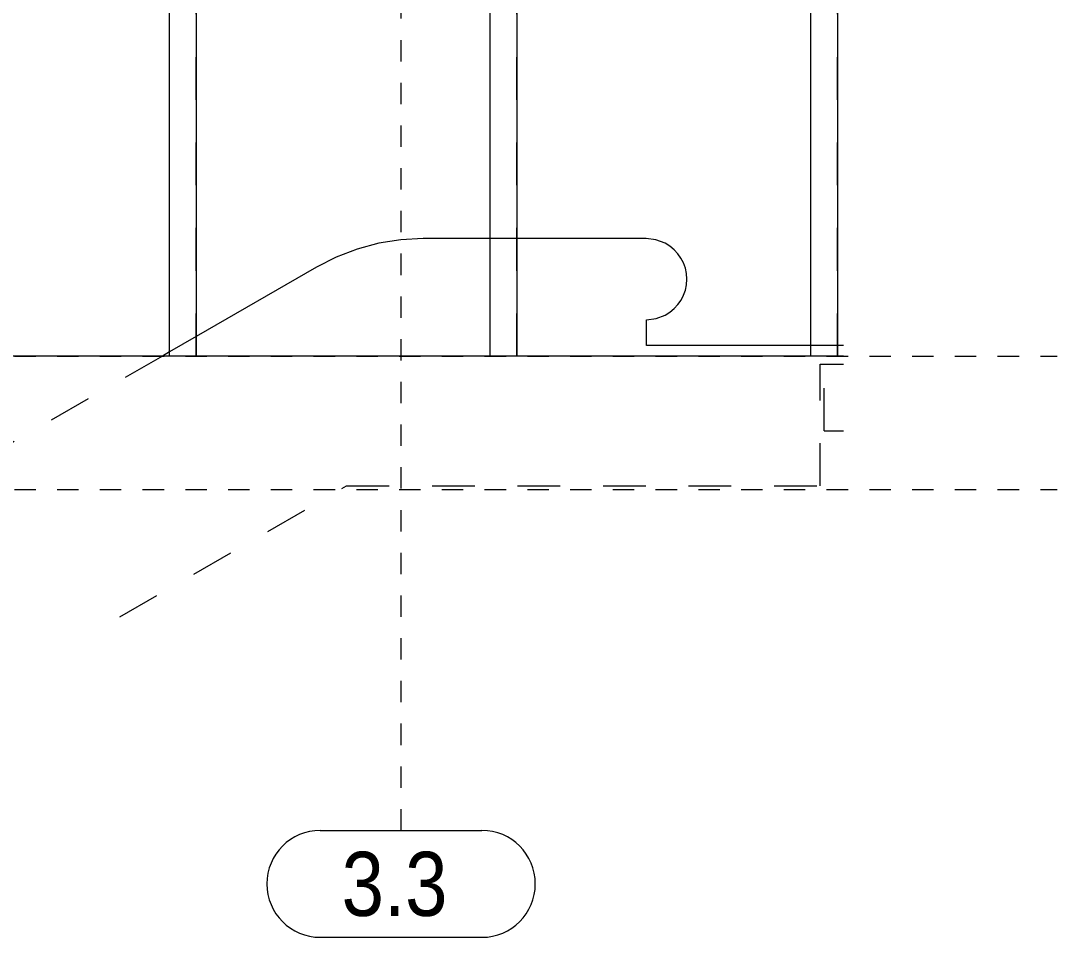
# Model space of a CAD drawing. Header units: millimetres. Extents: x 652937 to 1670132, y 1473552 to 2851037.
# Drawn here: x 663522.17 to 663531.87, y 1524519.83 to 1524528.41 of the extents above; entities that cross this region are included whole.
import ezdxf

# ---------------------------------------------------------------- set-up
doc = ezdxf.new("R2010")
doc.units = ezdxf.units.MM
for name, pattern in [('XKITLINE00', [0]), ('XKITLINE01', [4, 1, -1, 1, -1]), ('XKITLINE02', [4, 2, -2])]:
    doc.linetypes.add(name, pattern=pattern)
doc.layers.add('Part', color=7, linetype='Continuous', lineweight=0)
doc.layers.add('S-GRID', color=7, linetype='Continuous', lineweight=9)
doc.styles.add('Arial', font='arial.ttf')

# ---------------------------------------------------------------- blocks, each defined once
blk = doc.blocks.new('*A24843557')
at = {"layer": 'S-GRID', "color": 7, "linetype": 'XKITLINE01', "lineweight": 0}
blk.add_line((139.952037, 6.722868), (282.742408, 6.722868), dxfattribs=at)
blk = doc.blocks.new('*A24853558')
at = {"layer": 'S-GRID', "color": 7, "linetype": 'XKITLINE01', "lineweight": 0}
blk.add_line((139.952037, 0.472868), (282.742408, 0.472868), dxfattribs=at)
blk = doc.blocks.new('*A25153588')
at = {"layer": 'S-GRID', "color": 7, "linetype": 'XKITLINE01', "lineweight": 0}
blk.add_line((252.042339, -15.480012), (252.042339, 86.572868), dxfattribs=at)
at = {"layer": 'S-GRID', "color": 7, "style": 'Arial', "width": 0.85}
blk.add_text('3.3', height=3, dxfattribs=at).set_placement((249.261333, -19.480012))
blk = doc.blocks.new('*A25313604')
at = {"layer": 'Part', "color": 7, "linetype": 'XKITLINE02', "lineweight": 0}
for p, q in [((211.037073, -5.480012), (211.037073, 6.722868)), ((211.037073, 6.722868), (227.464039, 6.722868))]:
    blk.add_line(p, q, dxfattribs=at)
at = {"layer": 'Part', "color": 7, "linetype": 'XKITLINE00', "lineweight": 0}
for p, q in [((211.037079, -5.480012), (211.037079, 6.722868)), ((272.742408, 6.722868), (227.464039, 6.722868))]:
    blk.add_line(p, q, dxfattribs=at)
blk = doc.blocks.new('*A25323605')
at = {"layer": 'Part', "color": 7, "linetype": 'XKITLINE00', "lineweight": 0}
for p, q in [((252.034026, 12.168089), (251.000196, 12.004347)), ((253.079308, 12.222871), (252.034026, 12.168089)), ((256.212361, 12.222871), (253.079308, 12.222871)), ((263.509825, 12.222871), (257.462361, 12.222871)), ((263.964699, 12.168621), (263.509825, 12.222871)), ((264.393373, 12.00709), (263.964699, 12.168621)), ((249.989145, 11.733438), (249.01195, 11.358331)), ((251.000196, 12.004347), (249.989145, 11.733438)), ((249.01195, 11.358331), (248.079317, 10.883134)), ((248.079317, 10.883134), (242.462361, 7.640209)), ((263.517915, 8.422392), (263.972554, 8.478578)), ((263.517915, 7.22287), (263.517915, 8.422392)), ((263.972554, 8.478578), (264.400536, 8.641933)), ((241.212361, 6.918527), (240.873466, 6.722868)), ((271.212361, 7.22287), (263.517915, 7.22287)), ((272.742408, 7.22287), (272.462361, 7.22287))]:
    blk.add_line(p, q, dxfattribs=at)
at = {"layer": 'Part', "color": 7, "linetype": 'XKITLINE02', "lineweight": 0}
for p, q in [((257.462361, 12.222871), (256.212361, 12.222871)), ((242.462361, 7.640209), (241.212361, 6.918527)), ((272.462361, 7.22287), (271.212361, 7.22287)), ((240.873466, 6.722868), (225.440338, -2.187382)), ((271.64232, 0.647868), (271.64232, 6.347869)), ((271.64232, 6.347869), (272.742408, 6.347869)), ((238.877684, -5.480012), (249.491566, 0.647868)), ((249.491566, 0.647868), (271.64232, 0.647868)), ((225.440338, -2.187382), (224.507699, -2.662576)), ((224.507699, -2.662576), (223.5305, -3.037683)), ((222.519446, -3.308596), (221.485614, -3.472346)), ((223.5305, -3.037683), (222.519446, -3.308596)), ((210.943935, -3.582493), (210.514534, -3.745341)), ((211.39983, -3.527138), (210.943935, -3.582493)), ((220.440328, -3.527138), (211.39983, -3.527138)), ((221.485614, -3.472346), (220.440328, -3.527138)), ((209.508719, -5.202507), (209.508718, -5.480012))]:
    blk.add_line(p, q, dxfattribs=at)
at = {"layer": 'Part', "color": 7, "linetype": 'XKITLINE00', "lineweight": 0}
blk.add_arc((263.513869, 10.322632), 1.900243, 297.814281, 62.429654, dxfattribs=at)
at = {"layer": 'Part', "color": 7, "linetype": 'XKITLINE02', "lineweight": 0}
blk.add_arc((211.399824, -5.432133), 1.904995, 117.69213, 173.076773, dxfattribs=at)
blk = doc.blocks.new('*A25573630')
at = {"layer": 'Part', "color": 7, "linetype": 'XKITLINE00', "lineweight": 0}
for p, q in [((271.212359, 31.472868), (271.212361, 31.472868)), ((271.212361, 6.722868), (271.212361, 31.472868)), ((272.462361, 31.472868), (271.212361, 31.472868)), ((272.462359, 31.472868), (272.462361, 31.472868)), ((272.462361, 31.472868), (272.462361, 6.722868)), ((271.212359, 6.722868), (271.212361, 6.722868)), ((272.462361, 6.722868), (271.212361, 6.722868)), ((272.462359, 6.722868), (272.462361, 6.722868))]:
    blk.add_line(p, q, dxfattribs=at)
at = {"layer": 'Part', "color": 7, "linetype": 'XKITLINE02', "lineweight": 0}
for p, q in [((271.212359, 6.722868), (271.212359, 31.472868)), ((271.212361, 31.472868), (271.212359, 31.472868)), ((272.462359, 6.722868), (272.462359, 31.472868)), ((271.212361, 6.722868), (271.212359, 6.722868))]:
    blk.add_line(p, q, dxfattribs=at)
blk = doc.blocks.new('*A25773650')
at = {"layer": 'S-GRID', "color": 7, "linetype": 'XKITLINE00', "lineweight": 0}
for p, q in [((248.261333, -15.480012), (255.823345, -15.480012)), ((248.261333, -20.480012), (255.823345, -20.480012))]:
    blk.add_line(p, q, dxfattribs=at)
for centre, start, end in [((248.261333, -17.980012), 90, 270), ((255.823345, -17.980012), 270, 90)]:
    blk.add_arc(centre, 2.5, start, end, dxfattribs=at)
blk = doc.blocks.new('*A27853858')
at = {"layer": 'Part', "color": 7, "linetype": 'XKITLINE02', "lineweight": 0}
for p, q in [((272.742408, 6.722868), (271.842336, 6.722868)), ((271.842337, 3.222868), (271.842337, 6.722868)), ((271.842336, 3.222868), (272.742408, 3.222868))]:
    blk.add_line(p, q, dxfattribs=at)
blk = doc.blocks.new('*A27903863')
at = {"layer": 'Part', "color": 7, "linetype": 'XKITLINE00', "lineweight": 0}
for p, q in [((241.212359, 31.472868), (241.212361, 31.472868)), ((241.212361, 6.722868), (241.212361, 31.472868)), ((242.462361, 31.472868), (241.212361, 31.472868)), ((242.462359, 31.472868), (242.462361, 31.472868)), ((242.462361, 31.472868), (242.462361, 6.722868)), ((241.212359, 6.722868), (241.212361, 6.722868)), ((242.462361, 6.722868), (241.212361, 6.722868)), ((242.462359, 6.722868), (242.462361, 6.722868))]:
    blk.add_line(p, q, dxfattribs=at)
at = {"layer": 'Part', "color": 7, "linetype": 'XKITLINE02', "lineweight": 0}
for p, q in [((241.212359, 6.722868), (241.212359, 31.472868)), ((241.212361, 31.472868), (241.212359, 31.472868)), ((242.462359, 6.722868), (242.462359, 31.472868)), ((241.212361, 6.722868), (241.212359, 6.722868))]:
    blk.add_line(p, q, dxfattribs=at)
blk = doc.blocks.new('*A27913864')
at = {"layer": 'Part', "color": 7, "linetype": 'XKITLINE00', "lineweight": 0}
for p, q in [((256.212359, 31.472868), (256.212361, 31.472868)), ((256.212361, 6.722868), (256.212361, 31.472868)), ((257.462361, 31.472868), (256.212361, 31.472868)), ((257.462359, 31.472868), (257.462361, 31.472868)), ((257.462361, 31.472868), (257.462361, 6.722868)), ((256.212359, 6.722868), (256.212361, 6.722868)), ((257.462361, 6.722868), (256.212361, 6.722868)), ((257.462359, 6.722868), (257.462361, 6.722868))]:
    blk.add_line(p, q, dxfattribs=at)
at = {"layer": 'Part', "color": 7, "linetype": 'XKITLINE02', "lineweight": 0}
for p, q in [((256.212359, 6.722868), (256.212359, 31.472868)), ((256.212361, 31.472868), (256.212359, 31.472868)), ((257.462359, 6.722868), (257.462359, 31.472868)), ((256.212361, 6.722868), (256.212359, 6.722868))]:
    blk.add_line(p, q, dxfattribs=at)

msp = doc.modelspace()

# ---------------------------------------------------------------- block references
at = {"color": 7, "lineweight": 0, "xscale": 0.2, "yscale": 0.2, "zscale": 0.2}
for name in ['*A25153588', '*A27903863', '*A27913864', '*A25573630', '*A25323605', '*A24843557', '*A25313604', '*A27853858', '*A24853558', '*A25773650']:
    msp.add_blockref(name, (663475.3182, 1524523.9257), dxfattribs=at)

doc.saveas('drawing.dxf')
